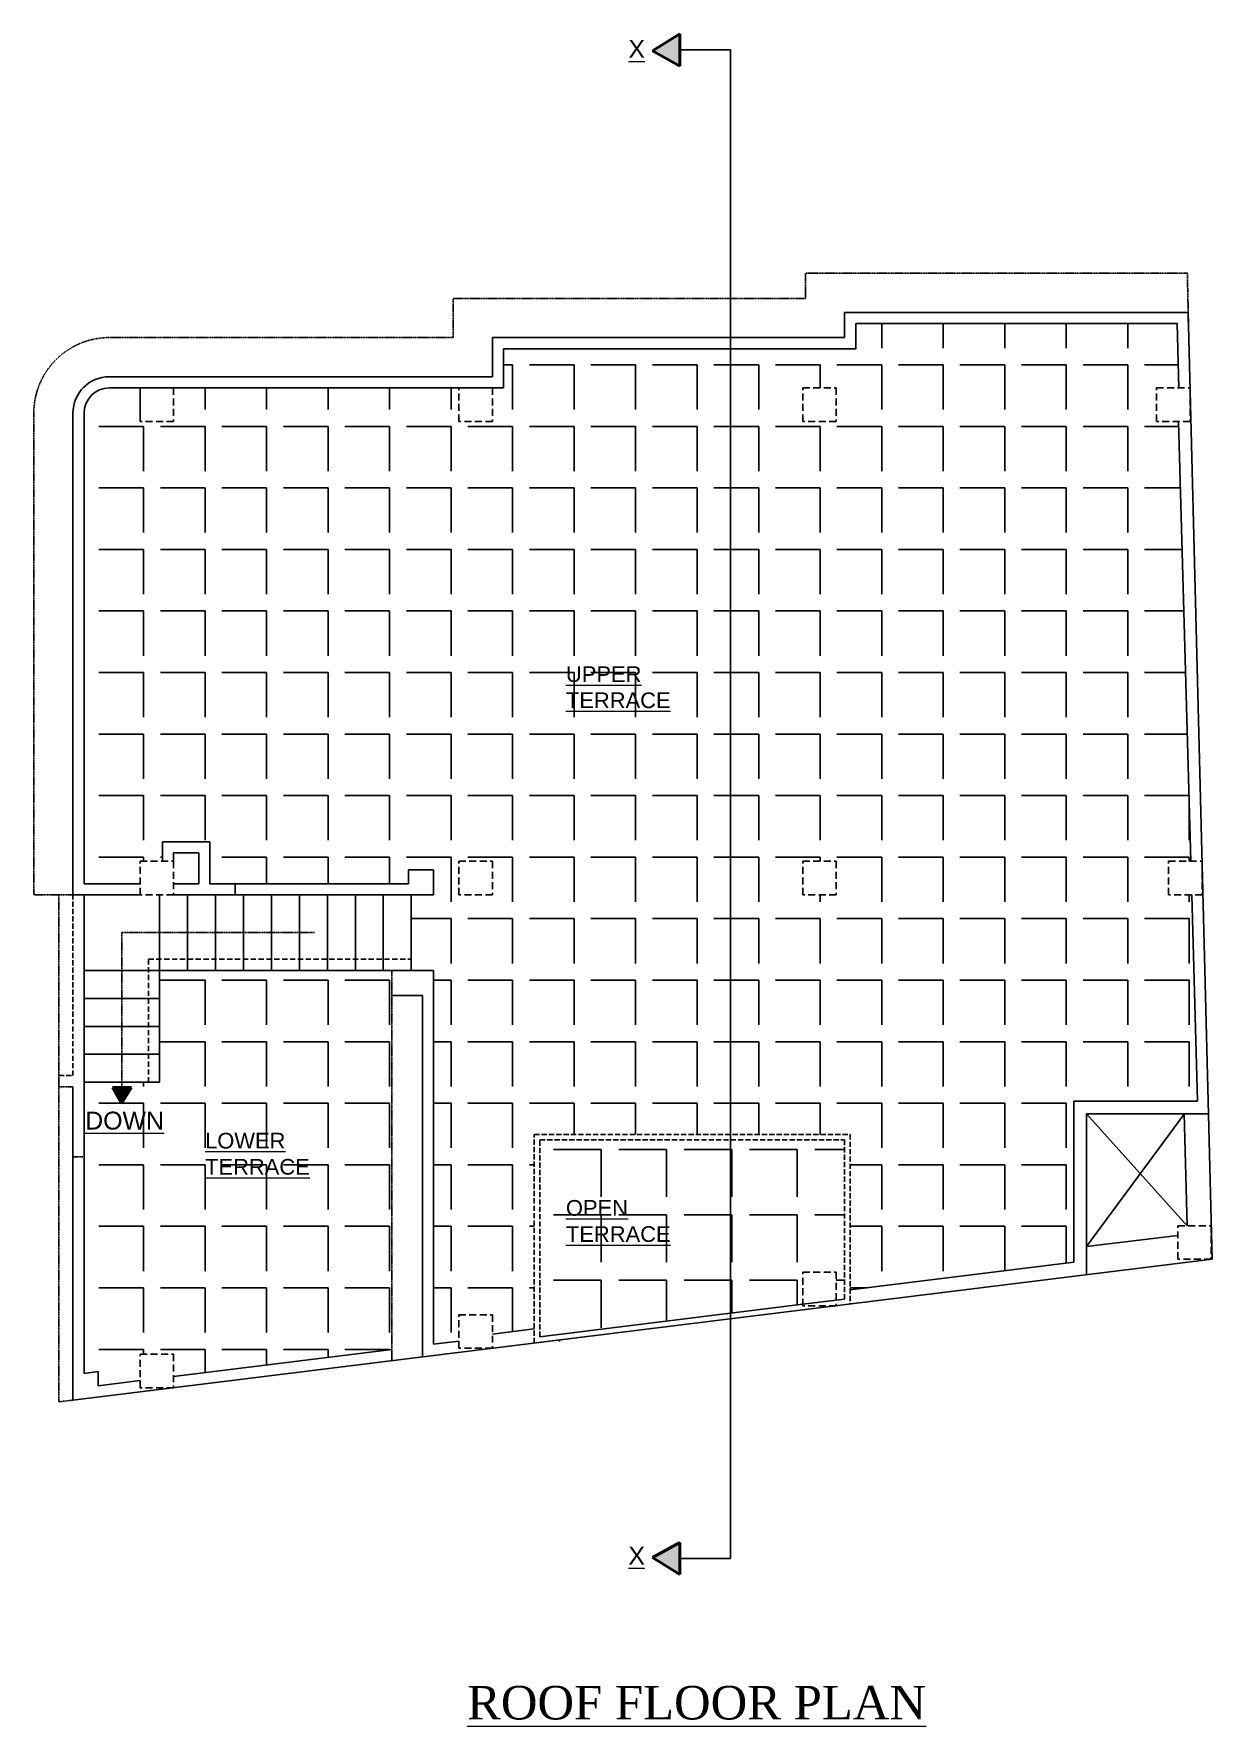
# Model space of a CAD drawing. Header units: inches. Extents: x -111 to 45239, y -6849 to 1261.
# Drawn here: x 23897 to 24318, y -2357 to -1752 of the extents above; entities that cross this region are included whole.
import ezdxf

# ---------------------------------------------------------------- set-up
doc = ezdxf.new("R2010")
doc.units = ezdxf.units.IN
doc.header["$LTSCALE"] = 0.5
doc.header["$MEASUREMENT"] = 0
doc.linetypes.add('DASH', pattern=[0.35, 0.25, -0.1])
doc.linetypes.add('HIDDEN', pattern=[0.375, 0.25, -0.125])
for name, color, linetype, lineweight in [('TEXT', 220, 'Continuous', 9), ('Text 0.200', 122, 'Continuous', 20), ('Toilet', 7, 'Continuous', 25), ('wall', 20, 'Continuous', 40)]:
    doc.layers.add(name, color=color, linetype=linetype, lineweight=lineweight)
doc.styles.get("Standard").update_dxf_attribs({"font": 'arial.ttf'})
pattern_1 = [(180, (0, 0), (-7e-15, -22), [16, -6]), (270, (0, 0), (22, -8e-15), [16, -6])]
pattern_2 = [(180, (0, 0), (-8e-15, -23.375), [17, -6.375]), (270, (0, 0), (23.375, -9e-15), [17, -6.375])]

msp = doc.modelspace()

# ---------------------------------------------------------------- hatches: boundary and pattern name
at = {"layer": 'Toilet'}
h = msp.add_hatch(dxfattribs=at)
h.set_pattern_fill('ANGLE', color=256, scale=80, angle=-180, style=0)
h.set_pattern_definition(pattern_1)
h.paths.add_polyline_path([(24306.18, -1890.25), (24298.33, -1890.25), (24298.33, -1878.25), (24306.26, -1878.25), (24305.73, -1855.25), (24190.76, -1855.25), (24190.76, -1864.25), (24145.93, -1864.25), (24145.93, -2145.11), (24188.76, -2145.11), (24188.76, -2200.73), (24268.77, -2190.85), (24268.75, -2133.25), (24313.01, -2133.25), (24310.94, -2059.5), (24302.61, -2059.5), (24302.61, -2047.5), (24310.6, -2047.5)])
h.paths.add_polyline_path([(24183.76, -2047.5), (24183.76, -2059.5), (24171.76, -2059.5), (24171.76, -2047.5)], flags=16)
h.paths.add_polyline_path([(24183.76, -1890.25), (24171.76, -1890.25), (24171.76, -1878.25), (24183.76, -1878.25)], flags=16)
h = msp.add_hatch(dxfattribs=at)
h.set_pattern_fill('ANGLE', color=256, scale=80, angle=-180, style=0)
h.set_pattern_definition(pattern_1)
h.paths.add_polyline_path([(24145.93, -1864.25), (24064.76, -1864.25), (24064.76, -1878.25), (24060.76, -1878.25), (24060.76, -1890.25), (24048.76, -1890.25), (24048.76, -1878.25), (23946.76, -1878.25), (23946.76, -1890.25), (23934.76, -1890.25), (23934.76, -1878.25), (23923.76, -1878.25, 0.414214), (23914.76, -1887.25), (23914.76, -2055.5), (23934.76, -2055.5), (23934.76, -2047.5), (23942.76, -2047.5), (23942.76, -2040.5), (23959.76, -2040.5), (23959.76, -2055.5), (24030.76, -2055.5), (24030.76, -2050.5), (24039.76, -2050.5), (24039.76, -2059.5), (24031.76, -2059.5), (24031.76, -2086.5), (24039.76, -2086.5), (24039.76, -2220.15), (24048.76, -2219.04), (24048.76, -2209.58), (24060.76, -2209.58), (24060.76, -2216.55), (24075.76, -2214.69), (24075.76, -2145.11), (24145.93, -2145.11)])
h.paths.add_polyline_path([(24048.76, -2047.5), (24060.76, -2047.5), (24060.76, -2059.5), (24048.76, -2059.5)], flags=16)
h.paths.add_polyline_path([(24085.06, -1994.74), (24125.74, -1994.74), (24125.74, -1973.74), (24085.06, -1973.74)], flags=24)
h = msp.add_hatch(dxfattribs=at)
h.set_pattern_fill('ANGLE', color=256, scale=80, angle=-180, style=0)
h.set_pattern_definition(pattern_1)
h.paths.add_polyline_path([(24024.76, -2086.5), (23941.76, -2086.5), (23941.76, -2126.5), (23928.26, -2126.5), (23928.26, -2128.3), (23931.65, -2128.3), (23928.08, -2134.04), (23924.87, -2128.3), (23928.26, -2128.3), (23928.26, -2126.5), (23914.76, -2126.5), (23914.76, -2230.55), (23919.76, -2229.94), (23919.76, -2234.97), (23934.76, -2233.12), (23934.76, -2223.67), (23946.76, -2223.67), (23946.76, -2231.64), (24024.76, -2222)])
h.paths.add_polyline_path([(23956.05, -2161.53), (23996.68, -2161.53), (23996.68, -2140.53), (23956.05, -2140.53)], flags=24)
h.paths.add_polyline_path([(23914.26, -2145.67), (23945.65, -2145.67), (23945.65, -2132.53), (23914.26, -2132.53)], flags=9)
h = msp.add_hatch(dxfattribs=at)
h.set_pattern_fill('ANGLE', color=256, scale=85, angle=-180, style=0)
h.set_pattern_definition(pattern_2)
h.paths.add_polyline_path([(24145.93, -2147.11), (24077.76, -2147.11), (24077.76, -2217.47), (24145.93, -2209.05)])
h.paths.add_polyline_path([(24085.3, -2185.57), (24125.74, -2185.57), (24125.74, -2164.57), (24085.3, -2164.57)], flags=24)
h = msp.add_hatch(dxfattribs=at)
h.set_pattern_fill('ANGLE', color=256, scale=85, angle=-180, style=0)
h.set_pattern_definition(pattern_2)
h.paths.add_polyline_path([(24186.76, -2147.11), (24145.93, -2147.11), (24145.93, -2209.05), (24171.76, -2205.86), (24171.76, -2194.39), (24183.76, -2194.39), (24183.76, -2204.37), (24186.76, -2204)])
at = {"layer": 'wall', "ltscale": 5}
h = msp.add_hatch(color=2, dxfattribs=at)
h.dxf.hatch_style = 1
h.paths.add_polyline_path([(24118.06, -1757.75), (24127.83, -1751.67), (24127.83, -1763.2)])
h = msp.add_hatch(color=2, dxfattribs=at)
h.dxf.hatch_style = 1
h.paths.add_polyline_path([(23928.08, -2134.04), (23931.65, -2128.3), (23924.87, -2128.3)])
h = msp.add_hatch(color=2, dxfattribs=at)
h.dxf.hatch_style = 1
h.paths.add_polyline_path([(24118.06, -2296.44), (24127.83, -2302.52), (24127.83, -2290.99)])

# ---------------------------------------------------------------- linework, layer by layer
at = {"layer": 'Toilet'}
for p, q in [((24127.83, -1757.43), (24145.93, -1757.43)), ((24145.93, -1757.43), (24145.93, -2296.75)), ((24309.64, -1851.25), (24186.76, -1851.25)), ((24186.76, -1860.25), (24186.76, -1851.25)), ((24318.21, -2189.78), (24309.64, -1851.25)), ((24309.8, -1858.26), (24309.64, -1851.25)), ((24305.8, -1855.25), (24190.76, -1855.25)), ((24190.76, -1864.25), (24190.76, -1855.25)), ((24306.26, -1878.34), (24305.73, -1855.25)), ((24186.76, -1860.25), (24060.76, -1860.25)), ((24060.76, -1874.25), (24060.76, -1860.25)), ((24190.76, -1864.25), (24064.76, -1864.25)), ((24064.76, -1878.25), (24064.76, -1864.25)), ((24060.76, -1874.25), (23923.76, -1874.25)), ((24064.76, -1878.25), (23923.76, -1878.25)), ((23934.76, -1878.25), (23934.76, -1890.25)), ((23910.76, -1887.25), (23910.76, -2059.5)), ((23914.76, -1887.25), (23914.76, -2055.5)), ((24310.6, -2047.5), (24306.18, -1890.25)), ((23942.76, -2040.5), (23942.76, -2047.5)), ((23942.76, -2040.5), (23959.76, -2040.5)), ((23946.76, -2044.5), (23946.76, -2047.5)), ((23946.76, -2044.5), (23955.76, -2044.5)), ((23955.76, -2044.5), (23955.76, -2055.5)), ((23959.76, -2040.5), (23959.76, -2055.5)), ((24039.76, -2050.5), (24030.76, -2050.5)), ((24030.76, -2050.5), (24030.76, -2055.5)), ((24039.76, -2050.5), (24039.76, -2059.5)), ((23934.76, -2055.5), (23914.76, -2055.5)), ((23946.76, -2055.5), (23955.76, -2055.5)), ((23959.76, -2055.5), (24030.76, -2055.5)), ((23968.76, -2055.5), (23968.76, -2059.5)), ((23934.76, -2059.5), (23910.76, -2059.5)), ((23914.76, -2059.5), (23914.76, -2230.55)), ((23941.76, -2086.5), (23941.76, -2059.5)), ((23946.76, -2059.5), (24039.76, -2059.5)), ((23951.76, -2086.5), (23951.76, -2059.5)), ((23961.76, -2086.5), (23961.76, -2059.5)), ((23971.76, -2086.5), (23971.76, -2059.5)), ((23981.76, -2086.5), (23981.76, -2059.5)), ((23991.76, -2086.5), (23991.76, -2059.5)), ((24001.76, -2086.5), (24001.76, -2059.5)), ((24011.76, -2086.5), (24011.76, -2059.5)), ((24021.76, -2086.5), (24021.76, -2059.5)), ((24031.76, -2086.5), (24031.76, -2059.5)), ((24313.01, -2133.25), (24310.94, -2059.5)), ((23914.76, -2086.5), (23941.76, -2086.5)), ((23941.76, -2086.5), (23941.76, -2126.5)), ((24039.76, -2086.5), (23941.76, -2086.5)), ((24039.76, -2086.5), (24039.76, -2220.15)), ((23914.76, -2096.5), (23941.76, -2096.5)), ((24035.76, -2095.5), (24024.76, -2095.5)), ((24035.76, -2095.5), (24035.76, -2224.67)), ((23914.76, -2106.5), (23941.76, -2106.5)), ((23914.76, -2116.5), (23941.76, -2116.5)), ((23910.76, -2128.12), (23910.76, -2240.12)), ((23914.76, -2126.5), (23941.76, -2126.5)), ((24268.75, -2133.25), (24313.01, -2133.25)), ((24268.77, -2190.85), (24268.75, -2133.25)), ((24273.25, -2137.75), (24316.89, -2137.8)), ((24273.25, -2137.75), (24273.25, -2195.33)), ((24309.26, -2177.78), (24273.25, -2137.75)), ((24308.14, -2137.93), (24273.25, -2185.26)), ((24309.26, -2177.78), (24308.14, -2137.79)), ((24273.25, -2185.26), (24305.9, -2181.22)), ((23910.76, -2240.12), (24318.21, -2189.78)), ((24188.76, -2200.73), (24268.77, -2190.85)), ((24273.25, -2195.33), (24273.25, -2195.34)), ((24077.76, -2217.47), (24171.76, -2205.86)), ((24171.76, -2205.86), (24186.76, -2204)), ((24039.76, -2220.15), (24048.76, -2219.04)), ((24060.76, -2216.55), (24075.76, -2214.69)), ((23946.76, -2231.64), (24024.76, -2222)), ((23914.76, -2230.55), (23919.76, -2229.94)), ((23919.76, -2229.94), (23919.76, -2234.97)), ((23919.76, -2234.97), (23934.76, -2233.12)), ((24145.93, -2296.75), (24127.83, -2296.75))]:
    msp.add_line(p, q, dxfattribs=at)
at = {"layer": 'Toilet', "color": 1, "linetype": 'DASH', "ltscale": 0.1}
for p, q in [((24309.33, -1837.25), (24172.76, -1837.25)), ((24172.76, -1846.25), (24172.76, -1837.25)), ((24309.71, -1854.26), (24309.33, -1837.25)), ((24172.76, -1846.25), (24046.76, -1846.25)), ((24046.76, -1860.25), (24046.76, -1846.25)), ((24046.76, -1860.25), (23923.76, -1860.25)), ((23896.76, -1887.25), (23896.76, -2059.5)), ((23896.76, -2059.5), (23910.76, -2059.5)), ((23905.76, -2059.5), (23905.76, -2240.73)), ((23928.26, -2128.3), (23928.26, -2073)), ((23928.26, -2073), (23997.26, -2073)), ((24024.76, -2086.5), (24024.76, -2226.03)), ((23905.76, -2128.12), (23910.76, -2128.12)), ((23910.76, -2153.12), (23914.76, -2153.12)), ((24084.76, -2219.11), (24084.76, -2218.62)), ((23910.76, -2240.12), (23905.76, -2240.73))]:
    msp.add_line(p, q, dxfattribs=at)
at = {"layer": 'Toilet', "color": 1, "linetype": 'DASH', "ltscale": 15}
for p, q in [((23910.76, -2124.12), (23910.76, -2059.5)), ((23905.76, -2124.12), (23910.76, -2124.12)), ((24075.76, -2145.11), (24188.76, -2145.11)), ((24075.76, -2219.73), (24075.76, -2145.11)), ((24077.76, -2217.47), (24077.76, -2147.11)), ((24077.76, -2147.11), (24186.76, -2147.11)), ((24186.76, -2147.11), (24186.76, -2204)), ((24188.76, -2145.11), (24188.76, -2205.77))]:
    msp.add_line(p, q, dxfattribs=at)
at = {"layer": 'Toilet', "linetype": 'HIDDEN', "ltscale": 15}
for q in [(23937.76, -2126.5), (24031.76, -2082.5)]:
    msp.add_line((23937.76, -2082.5), q, dxfattribs=at)
at = {"layer": 'Toilet', "linetype": 'HIDDEN', "ltscale": 20}
for points in [[(23934.76, -1878.25), (23946.76, -1878.25), (23946.76, -1890.25), (23934.76, -1890.25)], [(24048.76, -1878.25), (24060.76, -1878.25), (24060.76, -1890.25), (24048.76, -1890.25)], [(24171.76, -1878.25), (24183.76, -1878.25), (24183.76, -1890.25), (24171.76, -1890.25)], [(24298.33, -1878.25), (24310.33, -1878.25), (24310.33, -1890.25), (24298.33, -1890.25)], [(23934.76, -2047.5), (23946.76, -2047.5), (23946.76, -2059.5), (23934.76, -2059.5)], [(24048.76, -2047.5), (24060.76, -2047.5), (24060.76, -2059.5), (24048.76, -2059.5)], [(24171.76, -2047.5), (24183.76, -2047.5), (24183.76, -2059.5), (24171.76, -2059.5)], [(24302.61, -2047.5), (24314.61, -2047.5), (24314.61, -2059.5), (24302.61, -2059.5)], [(24305.9, -2177.78), (24317.9, -2177.78), (24317.9, -2189.78), (24305.9, -2189.78)], [(24171.76, -2194.39), (24183.76, -2194.39), (24183.76, -2206.39), (24171.76, -2206.39)], [(24048.76, -2209.58), (24060.76, -2209.58), (24060.76, -2221.58), (24048.76, -2221.58)], [(23934.76, -2223.67), (23946.76, -2223.67), (23946.76, -2235.67), (23934.76, -2235.67)]]:
    msp.add_lwpolyline(points, close=True, dxfattribs=at)
at = {"layer": 'Toilet', "color": 1, "linetype": 'DASH', "ltscale": 0.1}
msp.add_arc((23923.76, -1887.25), 27, 90, 180, dxfattribs=at)
at = {"layer": 'Toilet'}
for radius in [13, 9]:
    msp.add_arc((23923.76, -1887.25), radius, 90, 180, dxfattribs=at)
at = {"layer": 'wall', "color": 1, "ltscale": 5}
for p, q in [((24118.06, -1757.75), (24127.83, -1751.67)), ((24127.83, -1751.67), (24127.83, -1763.2)), ((24127.83, -1763.2), (24118.06, -1757.75)), ((23931.65, -2128.3), (23924.87, -2128.3)), ((23924.87, -2128.3), (23928.08, -2134.04)), ((23928.08, -2134.04), (23931.65, -2128.3)), ((24127.83, -2290.99), (24118.06, -2296.44)), ((24127.83, -2302.52), (24127.83, -2290.99)), ((24118.06, -2296.44), (24127.83, -2302.52))]:
    msp.add_line(p, q, dxfattribs=at)

# ---------------------------------------------------------------- texts
at = {"layer": 'TEXT'}
for s, insert, char_height, width, attachment_point in [('{\\LX}', (24115.35, -1760.24), 6.378, 70.6779, 9), ('{\\LUPPER \\fArial TUR|b0|i0|c162|p34;\\PTERRACE}', (24087.08, -1992.8), 5.6091, 62.1621, 7), ('{\\LDOWN\\fArial TUR|b0|i0|c162|p34; }', (23943.33, -2143.47), 6.3775, 70.6779, 9), ('{\\LLOWER\\fArial TUR|b0|i0|c162|p34;\\PTERRACE}', (23958.02, -2159.59), 5.6091, 62.1621, 7), ('{\\LOPEN\\PTERRACE}', (24087.08, -2183.63), 5.609, 62.1621, 7), ('{\\LX}', (24115.35, -2298.93), 6.378, 70.6779, 9)]:
    msp.add_mtext(s, dxfattribs=dict(at, insert=insert, char_height=char_height, width=width, attachment_point=attachment_point))
at = {"layer": 'Text 0.200', "ltscale": 10, "insert": (24133.79, -2322.28), "char_height": 12, "width": 191.0164, "attachment_point": 2}
msp.add_mtext('{\\fTimes New Roman|b0|i0|c0|p18;\\L\\PROOF FLOOR PLAN}', dxfattribs=at)

doc.saveas('drawing.dxf')
